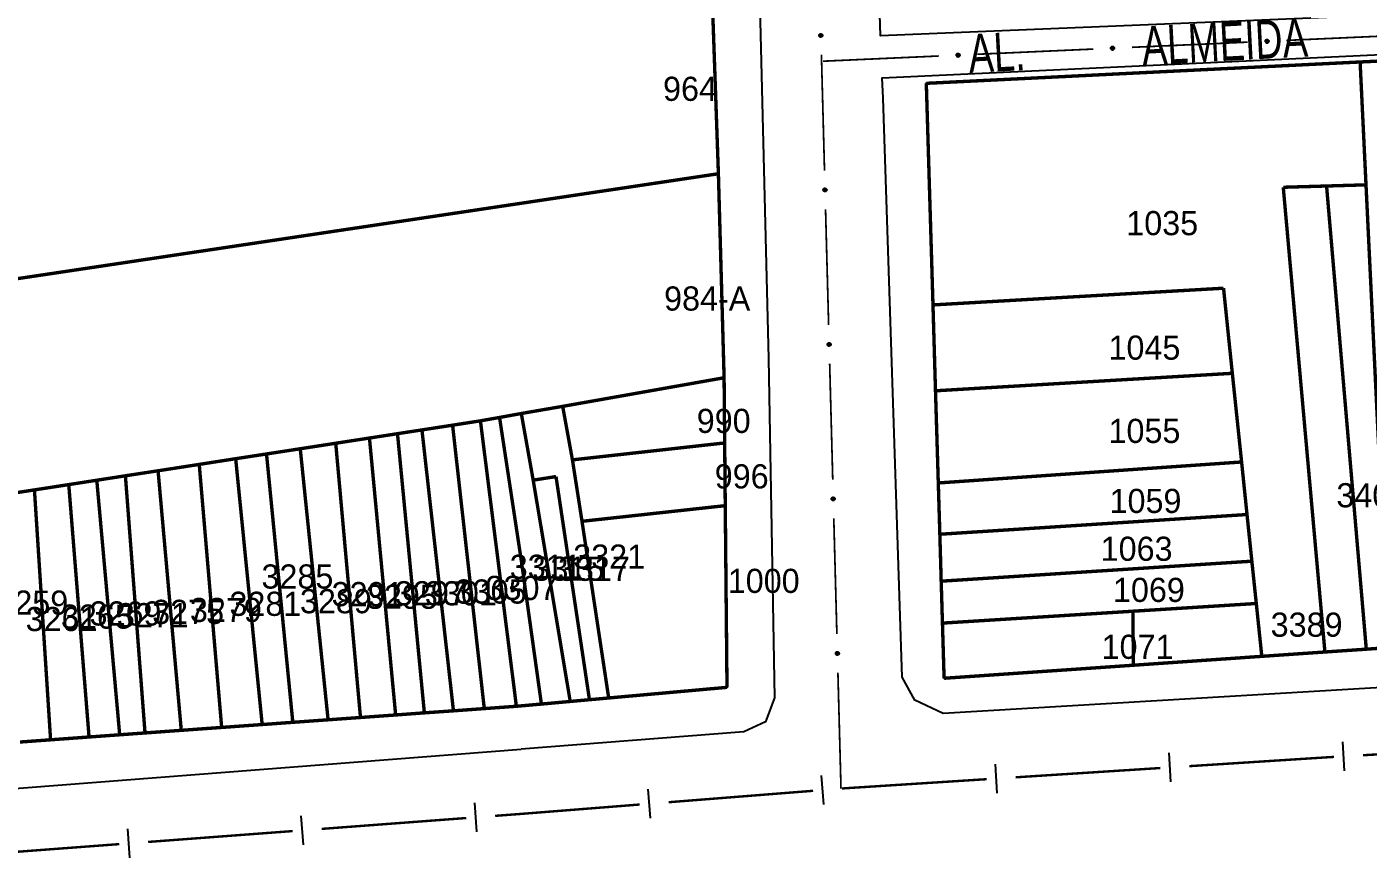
# Model space of a CAD drawing. Extents: x 202481 to 204056, y 4838981 to 4840330.
# Drawn here: x 203426.5 to 203565.2, y 4839024.7 to 4839111.2 of the extents above; entities that cross this region are included whole.
import ezdxf
from ezdxf.enums import TextEntityAlignment as Align

# ---------------------------------------------------------------- set-up
doc = ezdxf.new("R2010")
doc.units = 0
doc.header["$LTSCALE"] = 1.5
doc.header["$MEASUREMENT"] = 0
for name, color, linetype in [('CD_MALHA_LOTES', 7, 'CONTINUOUS'), ('LM-LIM-SETORES-BAIRROS', 250, 'CONTINUOUS'), ('RU-QUADRA', 210, 'CONTINUOUS'), ('SV-EIXO-RUA-PAV', 20, 'CONTINUOUS'), ('SV-RUA-PAVIM', 7, 'CONTINUOUS'), ('SV-TXT-RUA-N-PAV', 7, 'CONTINUOUS'), ('Th_NmrPort', 1, 'CONTINUOUS')]:
    doc.layers.add(name, color=color, linetype=linetype)
doc.styles.add('ARIAL', font='ARIAL.SHX')

msp = doc.modelspace()

# ---------------------------------------------------------------- linework, layer by layer
at = {"layer": 'CD_MALHA_LOTES', "linetype": 'Continuous', "const_width": 0.35, "flags": 128}
for points in [[(203497.2, 4839119.12), (203498.01, 4839096)], [(203564.4, 4839107.57), (203568.4, 4839107.76)], [(203519.52, 4839105.36), (203564.4, 4839107.57)], [(203565.01, 4839094.85), (203564.4, 4839107.57)], [(203520.21, 4839082.42), (203519.52, 4839105.36)], [(203420.09, 4839084.33), (203498.01, 4839096)], [(203498.01, 4839096), (203498.6, 4839074.88)], [(203556.45, 4839094.6), (203560.93, 4839094.73)], [(203560.76, 4839046.49), (203556.45, 4839094.6)], [(203560.93, 4839094.73), (203565.01, 4839094.85)], [(203565.04, 4839046.78), (203560.93, 4839094.73)], [(203567.32, 4839046.94), (203565.01, 4839094.85)], [(203520.21, 4839082.42), (203550.27, 4839084.15)], [(203550.27, 4839084.15), (203551.18, 4839075.34)], [(203520.47, 4839073.53), (203520.21, 4839082.42)], [(203481.9, 4839071.92), (203498.6, 4839074.88)], [(203498.6, 4839074.88), (203498.66, 4839068.13)], [(203520.47, 4839073.53), (203551.18, 4839075.34)], [(203551.18, 4839075.34), (203552.14, 4839066.16)], [(203520.76, 4839063.99), (203520.47, 4839073.53)], [(203477.62, 4839071.18), (203481.9, 4839071.92)], [(203482.91, 4839066.38), (203481.9, 4839071.92)], [(203470.51, 4839069.97), (203473.39, 4839070.42)], [(203473.39, 4839070.42), (203475.37, 4839070.77)], [(203477.11, 4839040.87), (203473.39, 4839070.42)], [(203475.37, 4839070.77), (203477.62, 4839071.18)], [(203477.64, 4839055.82), (203475.37, 4839070.77)], [(203478.85, 4839064.28), (203477.62, 4839071.18)], [(203461.91, 4839068.64), (203464.81, 4839069.09)], [(203464.81, 4839069.09), (203467.34, 4839069.48)], [(203467.59, 4839040.19), (203464.81, 4839069.09)], [(203467.34, 4839069.48), (203470.51, 4839069.97)], [(203470.6, 4839040.4), (203467.34, 4839069.48)], [(203473.79, 4839040.63), (203470.51, 4839069.97)], [(203451.26, 4839066.99), (203454.75, 4839067.53)], [(203454.75, 4839067.53), (203458.42, 4839068.1)], [(203457.63, 4839039.47), (203454.75, 4839067.53)], [(203458.42, 4839068.1), (203461.91, 4839068.64)], [(203460.98, 4839039.71), (203458.42, 4839068.1)], [(203464.62, 4839039.97), (203461.91, 4839068.64)], [(203482.91, 4839066.38), (203498.66, 4839068.13)], [(203498.66, 4839068.13), (203498.72, 4839061.64)], [(203444.3, 4839065.91), (203448.07, 4839066.5)], [(203448.07, 4839066.5), (203451.26, 4839066.99)], [(203450.81, 4839038.98), (203448.07, 4839066.5)], [(203453.98, 4839039.21), (203451.26, 4839066.99)], [(203483.9, 4839060.02), (203482.91, 4839066.38)], [(203520.76, 4839063.99), (203552.14, 4839066.16)], [(203552.14, 4839066.16), (203552.7, 4839060.72)], [(203433.7, 4839064.27), (203436.66, 4839064.73)], [(203436.66, 4839064.73), (203440.04, 4839065.25)], [(203438.69, 4839038.11), (203436.66, 4839064.73)], [(203440.04, 4839065.25), (203444.3, 4839065.91)], [(203442.44, 4839038.38), (203440.04, 4839065.25)], [(203446.62, 4839038.68), (203444.3, 4839065.91)], [(203427.25, 4839063.27), (203430.8, 4839063.82)], [(203430.8, 4839063.82), (203433.7, 4839064.27)], [(203432.9, 4839037.69), (203430.8, 4839063.82)], [(203436.07, 4839037.92), (203433.7, 4839064.27)], [(203478.85, 4839064.28), (203481.21, 4839064.65)], [(203482.68, 4839041.37), (203478.85, 4839064.28)], [(203481.21, 4839064.65), (203484.67, 4839041.55)], [(203520.92, 4839058.68), (203520.76, 4839063.99)], [(203423.75, 4839062.73), (203427.25, 4839063.27)], [(203428.92, 4839037.4), (203427.25, 4839063.27)], [(203483.9, 4839060.02), (203498.72, 4839061.64)], [(203498.72, 4839061.64), (203498.9, 4839042.83)], [(203520.92, 4839058.68), (203552.7, 4839060.72)], [(203552.7, 4839060.72), (203553.2, 4839055.89)], [(203486.66, 4839041.73), (203483.9, 4839060.02)], [(203521.06, 4839053.82), (203520.92, 4839058.68)], [(203479.7, 4839041.1), (203477.64, 4839055.82)], [(203521.06, 4839053.82), (203553.2, 4839055.89)], [(203553.2, 4839055.89), (203553.66, 4839051.51)], [(203521.19, 4839049.48), (203521.06, 4839053.82)], [(203540.89, 4839050.71), (203553.66, 4839051.51)], [(203553.66, 4839051.51), (203554.23, 4839046.04)], [(203521.19, 4839049.48), (203540.89, 4839050.71)], [(203521.36, 4839043.77), (203521.19, 4839049.48)], [(203540.95, 4839045.12), (203540.89, 4839050.71)], [(203565.04, 4839046.78), (203560.76, 4839046.49)], [(203567.32, 4839046.94), (203565.04, 4839046.78)], [(203554.23, 4839046.04), (203540.95, 4839045.12)], [(203560.76, 4839046.49), (203554.23, 4839046.04)], [(203540.95, 4839045.12), (203521.36, 4839043.77)], [(203498.9, 4839042.83), (203486.66, 4839041.73)], [(203482.68, 4839041.37), (203479.7, 4839041.1)], [(203484.67, 4839041.55), (203482.68, 4839041.37)], [(203486.66, 4839041.73), (203484.67, 4839041.55)], [(203464.62, 4839039.97), (203460.98, 4839039.71)], [(203467.59, 4839040.19), (203464.62, 4839039.97)], [(203470.6, 4839040.4), (203467.59, 4839040.19)], [(203473.79, 4839040.63), (203470.6, 4839040.4)], [(203477.11, 4839040.87), (203473.79, 4839040.63)], [(203479.7, 4839041.1), (203477.11, 4839040.87)], [(203442.44, 4839038.38), (203438.69, 4839038.11)], [(203446.62, 4839038.68), (203442.44, 4839038.38)], [(203450.81, 4839038.98), (203446.62, 4839038.68)], [(203453.98, 4839039.21), (203450.81, 4839038.98)], [(203457.63, 4839039.47), (203453.98, 4839039.21)], [(203460.98, 4839039.71), (203457.63, 4839039.47)], [(203428.92, 4839037.4), (203425.76, 4839037.17)], [(203432.9, 4839037.69), (203428.92, 4839037.4)], [(203436.07, 4839037.92), (203432.9, 4839037.69)], [(203438.69, 4839038.11), (203436.07, 4839037.92)]]:
    msp.add_lwpolyline(points, dxfattribs=at)
at = {"layer": 'LM-LIM-SETORES-BAIRROS'}
for points in [[(203562.780273, 4839034.189113), (203562.607388, 4839037.184128)], [(203544.82645, 4839033.046031), (203544.634016, 4839036.039852)], [(203526.863519, 4839031.891424), (203526.671085, 4839034.885246)], [(203508.925182, 4839030.704698), (203508.688396, 4839033.695339)], [(203490.981336, 4839029.283987), (203490.744551, 4839032.274628)], [(203473.030188, 4839027.881266), (203472.805161, 4839030.872815)], [(203455.080897, 4839026.531104), (203454.85587, 4839029.522653)], [(203437.131605, 4839025.180943), (203436.906578, 4839028.172491)]]:
    msp.add_lwpolyline(points, dxfattribs=at)
at = {"layer": 'LM-LIM-SETORES-BAIRROS', "const_width": 0.25}
for points in [[(203561.02, 4839035.59), (203561.695492, 4839035.628992)], [(203564.690507, 4839035.801877), (203578.66724, 4839036.608671)], [(203528.763183, 4839033.516625), (203543.732292, 4839034.478797)], [(203546.726114, 4839034.671231), (203560.697283, 4839035.569258)], [(203560.697283, 4839035.569258), (203561.02, 4839035.59)], [(203511.08, 4839032.38), (203525.769361, 4839033.32419)], [(203492.856704, 4839030.937164), (203507.809909, 4839032.12109)], [(203510.80055, 4839032.357876), (203511.08, 4839032.38)], [(203477.61, 4839029.73), (203489.866064, 4839030.700379)], [(203456.962749, 4839028.176897), (203471.920492, 4839029.302031)], [(203474.912041, 4839029.527058), (203476.906406, 4839029.677076)], [(203476.906406, 4839029.677076), (203477.61, 4839029.73)], [(203439.013458, 4839026.826735), (203453.971201, 4839027.95187)], [(203421.064166, 4839025.476573), (203436.021909, 4839026.601708)]]:
    msp.add_lwpolyline(points, dxfattribs=at)
at = {"layer": 'RU-QUADRA', "linetype": 'Continuous', "const_width": 0.18, "flags": 128}
for points in [[(203425.76, 4839037.17), (203428.92, 4839037.4), (203432.9, 4839037.69), (203436.07, 4839037.92), (203438.69, 4839038.11), (203442.44, 4839038.38), (203446.62, 4839038.68), (203450.81, 4839038.98), (203453.98, 4839039.21), (203457.63, 4839039.47), (203460.98, 4839039.71), (203464.62, 4839039.97), (203467.59, 4839040.19), (203470.6, 4839040.4), (203473.79, 4839040.63), (203477.11, 4839040.87), (203479.7, 4839041.1), (203482.68, 4839041.37), (203484.67, 4839041.55), (203486.66, 4839041.73), (203498.9, 4839042.83), (203498.72, 4839061.64), (203498.66, 4839068.13), (203498.6, 4839074.88), (203498.01, 4839096), (203497.2, 4839119.12)], [(203571.18, 4839107.9), (203564.4, 4839107.57), (203519.52, 4839105.36), (203520.21, 4839082.42), (203520.47, 4839073.53), (203520.76, 4839063.99), (203520.92, 4839058.68), (203521.06, 4839053.82), (203521.19, 4839049.48), (203521.36, 4839043.77), (203540.95, 4839045.12), (203554.23, 4839046.04), (203565.04, 4839046.78), (203572.56, 4839047.3)]]:
    msp.add_lwpolyline(points, dxfattribs=at)
at = {"layer": 'SV-EIXO-RUA-PAV'}
for points in [[(203508.508871, 4839110.175086), (203508.472905, 4839110.208229), (203508.448771, 4839110.244068), (203508.437246, 4839110.279754), (203508.435283, 4839110.313943), (203508.437216, 4839110.349147), (203508.446995, 4839110.384211), (203508.466468, 4839110.420723), (203508.499462, 4839110.457035), (203508.537801, 4839110.479345), (203508.572182, 4839110.492516), (203508.607715, 4839110.496615), (203508.641883, 4839110.494165), (203508.677968, 4839110.482802), (203508.714777, 4839110.462707), (203508.750488, 4839110.428646), (203508.773907, 4839110.393348), (203508.784149, 4839110.358539), (203508.788043, 4839110.32279), (203508.78564, 4839110.286873), (203508.775842, 4839110.25251), (203508.755542, 4839110.215485), (203508.721457, 4839110.180684), (203508.686518, 4839110.156925), (203508.651862, 4839110.146197), (203508.61658, 4839110.143155), (203508.581248, 4839110.144664), (203508.545592, 4839110.153027), (203508.508871, 4839110.175086)], [(203554.62517, 4839109.818069), (203554.657652, 4839109.854634), (203554.693045, 4839109.879417), (203554.728515, 4839109.891591), (203554.762663, 4839109.894177), (203554.797896, 4839109.892887), (203554.833132, 4839109.883749), (203554.869993, 4839109.864944), (203554.906901, 4839109.832618), (203554.929907, 4839109.794692), (203554.943703, 4839109.760557), (203554.948448, 4839109.725105), (203554.946622, 4839109.690898), (203554.93592, 4839109.654611), (203554.916498, 4839109.617442), (203554.883095, 4839109.581116), (203554.84823, 4839109.557057), (203554.813613, 4839109.546183), (203554.777941, 4839109.541637), (203554.741986, 4839109.543385), (203554.70745, 4839109.552554), (203554.670062, 4839109.572176), (203554.634645, 4839109.60562), (203554.610252, 4839109.64012), (203554.598894, 4839109.674575), (203554.59521, 4839109.709795), (203554.596074, 4839109.74515), (203554.603785, 4839109.780952), (203554.62517, 4839109.818069)], [(203522.657416, 4839108.381862), (203522.689898, 4839108.418426), (203522.725291, 4839108.44321), (203522.76076, 4839108.455384), (203522.794909, 4839108.457969), (203522.830142, 4839108.456679), (203522.865378, 4839108.447542), (203522.902239, 4839108.428737), (203522.939147, 4839108.396411), (203522.962152, 4839108.358485), (203522.975948, 4839108.32435), (203522.980694, 4839108.288897), (203522.978868, 4839108.254691), (203522.968166, 4839108.218404), (203522.948744, 4839108.181235), (203522.915341, 4839108.144909), (203522.880476, 4839108.12085), (203522.845859, 4839108.109975), (203522.810187, 4839108.10543), (203522.774232, 4839108.107178), (203522.739696, 4839108.116347), (203522.702307, 4839108.135969), (203522.666891, 4839108.169413), (203522.642498, 4839108.203913), (203522.63114, 4839108.238368), (203522.627455, 4839108.273588), (203522.62832, 4839108.308942), (203522.63603, 4839108.344744), (203522.657416, 4839108.381862)], [(203538.641293, 4839109.099965), (203538.673775, 4839109.13653), (203538.709168, 4839109.161314), (203538.744638, 4839109.173488), (203538.778786, 4839109.176073), (203538.814019, 4839109.174783), (203538.849255, 4839109.165645), (203538.886116, 4839109.146841), (203538.923024, 4839109.114515), (203538.946029, 4839109.076589), (203538.959825, 4839109.042454), (203538.964571, 4839109.007001), (203538.962745, 4839108.972794), (203538.952043, 4839108.936508), (203538.932621, 4839108.899338), (203538.899218, 4839108.863013), (203538.864353, 4839108.838954), (203538.829736, 4839108.828079), (203538.794064, 4839108.823533), (203538.758109, 4839108.825281), (203538.723573, 4839108.834451), (203538.686185, 4839108.854072), (203538.650768, 4839108.887517), (203538.626375, 4839108.922016), (203538.615017, 4839108.956471), (203538.611333, 4839108.991692), (203538.612197, 4839109.027046), (203538.619908, 4839109.062848), (203538.641293, 4839109.099965)], [(203508.935374, 4839094.180771), (203508.899408, 4839094.213914), (203508.875274, 4839094.249754), (203508.863748, 4839094.285439), (203508.861786, 4839094.319629), (203508.863718, 4839094.354833), (203508.873497, 4839094.389896), (203508.892971, 4839094.426408), (203508.925965, 4839094.462721), (203508.964304, 4839094.48503), (203508.998685, 4839094.498202), (203509.034218, 4839094.5023), (203509.068386, 4839094.49985), (203509.104471, 4839094.488488), (203509.14128, 4839094.468392), (203509.176991, 4839094.434332), (203509.20041, 4839094.399034), (203509.210651, 4839094.364224), (203509.214546, 4839094.328475), (203509.212142, 4839094.292559), (203509.202345, 4839094.258195), (203509.182045, 4839094.221171), (203509.14796, 4839094.18637), (203509.113021, 4839094.16261), (203509.078365, 4839094.151882), (203509.043083, 4839094.148841), (203509.00775, 4839094.15035), (203508.972095, 4839094.158712), (203508.935374, 4839094.180771)], [(203509.361877, 4839078.186457), (203509.32591, 4839078.2196), (203509.301776, 4839078.255439), (203509.290251, 4839078.291125), (203509.288289, 4839078.325314), (203509.290221, 4839078.360518), (203509.3, 4839078.395582), (203509.319474, 4839078.432094), (203509.352467, 4839078.468406), (203509.390806, 4839078.490716), (203509.425188, 4839078.503887), (203509.460721, 4839078.507986), (203509.494888, 4839078.505536), (203509.530974, 4839078.494174), (203509.567783, 4839078.474078), (203509.603493, 4839078.440017), (203509.626913, 4839078.404719), (203509.637154, 4839078.36991), (203509.641049, 4839078.334161), (203509.638645, 4839078.298244), (203509.628848, 4839078.263881), (203509.608547, 4839078.226856), (203509.574463, 4839078.192055), (203509.539524, 4839078.168296), (203509.504867, 4839078.157568), (203509.469586, 4839078.154526), (203509.434253, 4839078.156035), (203509.398598, 4839078.164398), (203509.361877, 4839078.186457)], [(203509.788379, 4839062.192142), (203509.752413, 4839062.225285), (203509.728279, 4839062.261125), (203509.716754, 4839062.29681), (203509.714792, 4839062.331), (203509.716724, 4839062.366204), (203509.726503, 4839062.401267), (203509.745976, 4839062.437779), (203509.77897, 4839062.474092), (203509.817309, 4839062.496401), (203509.85169, 4839062.509573), (203509.887224, 4839062.513671), (203509.921391, 4839062.511221), (203509.957477, 4839062.499859), (203509.994286, 4839062.479763), (203510.029996, 4839062.445703), (203510.053415, 4839062.410405), (203510.063657, 4839062.375595), (203510.067551, 4839062.339846), (203510.065148, 4839062.30393), (203510.05535, 4839062.269566), (203510.03505, 4839062.232542), (203510.000966, 4839062.197741), (203509.966027, 4839062.173981), (203509.93137, 4839062.163254), (203509.896089, 4839062.160212), (203509.860756, 4839062.161721), (203509.8251, 4839062.170083), (203509.788379, 4839062.192142)], [(203510.214882, 4839046.197828), (203510.178916, 4839046.230971), (203510.154782, 4839046.26681), (203510.143257, 4839046.302496), (203510.141295, 4839046.336685), (203510.143227, 4839046.371889), (203510.153006, 4839046.406953), (203510.172479, 4839046.443465), (203510.205473, 4839046.479777), (203510.243812, 4839046.502087), (203510.278193, 4839046.515258), (203510.313726, 4839046.519357), (203510.347894, 4839046.516907), (203510.38398, 4839046.505545), (203510.420788, 4839046.485449), (203510.456499, 4839046.451388), (203510.479918, 4839046.41609), (203510.49016, 4839046.381281), (203510.494054, 4839046.345532), (203510.491651, 4839046.309615), (203510.481853, 4839046.275252), (203510.461553, 4839046.238227), (203510.427468, 4839046.203426), (203510.392529, 4839046.179667), (203510.357873, 4839046.168939), (203510.322592, 4839046.165898), (203510.287259, 4839046.167406), (203510.251603, 4839046.175769), (203510.214882, 4839046.197828)]]:
    msp.add_lwpolyline(points, close=True, dxfattribs=at)
for points in [[(203508.448771, 4839110.244068), (203508.437216, 4839110.349147)], [(203508.459059, 4839110.2286), (203508.443327, 4839110.357856)], [(203508.472905, 4839110.208229), (203508.446995, 4839110.384211)], [(203508.490014, 4839110.193935), (203508.45735, 4839110.395085)], [(203508.508871, 4839110.175086), (203508.466468, 4839110.420723)], [(203508.529007, 4839110.164945), (203508.48494, 4839110.435406)], [(203508.545592, 4839110.153027), (203508.499462, 4839110.457035)], [(203508.563435, 4839110.153578), (203508.518313, 4839110.463596)], [(203508.581248, 4839110.144664), (203508.537801, 4839110.479345)], [(203508.597718, 4839110.147667), (203508.553341, 4839110.48091)], [(203508.61658, 4839110.143155), (203508.572182, 4839110.492516)], [(203508.634583, 4839110.147285), (203508.592608, 4839110.492877)], [(203508.651862, 4839110.146197), (203508.607715, 4839110.496615)], [(203508.669866, 4839110.155051), (203508.625381, 4839110.492386)], [(203508.686518, 4839110.156925), (203508.641883, 4839110.494165)], [(203508.704931, 4839110.171001), (203508.6611, 4839110.483784)], [(203508.721457, 4839110.180684), (203508.677968, 4839110.482802)], [(203508.736868, 4839110.201882), (203508.696966, 4839110.469725)], [(203508.755542, 4839110.215485), (203508.714777, 4839110.462707)], [(203508.763167, 4839110.239439), (203508.733303, 4839110.437934)], [(203508.775842, 4839110.25251), (203508.750488, 4839110.428646)], [(203508.77999, 4839110.274013), (203508.762858, 4839110.404597)], [(203508.78564, 4839110.286873), (203508.773907, 4839110.393348)], [(203554.59521, 4839109.709795), (203554.943703, 4839109.760557)], [(203554.596074, 4839109.74515), (203554.929907, 4839109.794692)], [(203554.598894, 4839109.674575), (203554.948448, 4839109.725105)], [(203554.599376, 4839109.728737), (203554.931755, 4839109.779183)], [(203554.599667, 4839109.691871), (203554.944436, 4839109.740142)], [(203554.603785, 4839109.780952), (203554.906901, 4839109.832618)], [(203554.604661, 4839109.763122), (203554.913805, 4839109.81389)], [(203554.608075, 4839109.656735), (203554.944543, 4839109.707365)], [(203554.610252, 4839109.64012), (203554.946622, 4839109.690898)], [(203554.615398, 4839109.797752), (203554.885011, 4839109.846744)], [(203554.624661, 4839109.621967), (203554.936593, 4839109.671494)], [(203554.62517, 4839109.818069), (203554.869993, 4839109.864944)], [(203554.634645, 4839109.60562), (203554.93592, 4839109.654611)], [(203554.643673, 4839109.837267), (203554.844194, 4839109.873594)], [(203554.656121, 4839109.590599), (203554.923191, 4839109.635379)], [(203554.657652, 4839109.854634), (203554.833132, 4839109.883749)], [(203554.670062, 4839109.572176), (203554.916498, 4839109.617442)], [(203554.677767, 4839109.868849), (203554.806715, 4839109.886935)], [(203554.693045, 4839109.879417), (203554.797896, 4839109.892887)], [(203554.69415, 4839109.564989), (203554.892067, 4839109.598467)], [(203554.70745, 4839109.552554), (203554.883095, 4839109.581116)], [(203554.729025, 4839109.548799), (203554.859275, 4839109.56831)], [(203554.741986, 4839109.543385), (203554.84823, 4839109.557057)], [(203522.627455, 4839108.273588), (203522.975948, 4839108.32435)], [(203522.62832, 4839108.308942), (203522.962152, 4839108.358485)], [(203522.63114, 4839108.238368), (203522.980694, 4839108.288897)], [(203522.631622, 4839108.29253), (203522.964001, 4839108.342976)], [(203522.631912, 4839108.255663), (203522.976682, 4839108.303934)], [(203522.63603, 4839108.344744), (203522.939147, 4839108.396411)], [(203522.636907, 4839108.326914), (203522.946051, 4839108.377683)], [(203522.64032, 4839108.220528), (203522.976789, 4839108.271158)], [(203522.642498, 4839108.203913), (203522.978868, 4839108.254691)], [(203522.647644, 4839108.361544), (203522.917257, 4839108.410536)], [(203522.656907, 4839108.18576), (203522.968839, 4839108.235287)], [(203522.657416, 4839108.381862), (203522.902239, 4839108.428737)], [(203522.666891, 4839108.169413), (203522.968166, 4839108.218404)], [(203522.675918, 4839108.40106), (203522.876439, 4839108.437387)], [(203522.688366, 4839108.154391), (203522.955437, 4839108.199172)], [(203522.689898, 4839108.418426), (203522.865378, 4839108.447542)], [(203522.702307, 4839108.135969), (203522.948744, 4839108.181235)], [(203522.710013, 4839108.432641), (203522.838961, 4839108.450728)], [(203522.725291, 4839108.44321), (203522.830142, 4839108.456679)], [(203522.726396, 4839108.128782), (203522.924313, 4839108.16226)], [(203522.739696, 4839108.116347), (203522.915341, 4839108.144909)], [(203522.761271, 4839108.112592), (203522.891521, 4839108.132103)], [(203522.774232, 4839108.107178), (203522.880476, 4839108.12085)], [(203538.611333, 4839108.991692), (203538.959825, 4839109.042454)], [(203538.612197, 4839109.027046), (203538.946029, 4839109.076589)], [(203538.615017, 4839108.956471), (203538.964571, 4839109.007001)], [(203538.615499, 4839109.010633), (203538.947878, 4839109.061079)], [(203538.615789, 4839108.973767), (203538.960559, 4839109.022038)], [(203538.619908, 4839109.062848), (203538.923024, 4839109.114515)], [(203538.620784, 4839109.045018), (203538.929928, 4839109.095786)], [(203538.624197, 4839108.938631), (203538.960666, 4839108.989261)], [(203538.626375, 4839108.922016), (203538.962745, 4839108.972794)], [(203538.631521, 4839109.079648), (203538.901134, 4839109.12864)], [(203538.640784, 4839108.903863), (203538.952716, 4839108.953391)], [(203538.641293, 4839109.099965), (203538.886116, 4839109.146841)], [(203538.650768, 4839108.887517), (203538.952043, 4839108.936508)], [(203538.659795, 4839109.119163), (203538.860316, 4839109.15549)], [(203538.672243, 4839108.872495), (203538.939314, 4839108.917275)], [(203538.673775, 4839109.13653), (203538.849255, 4839109.165645)], [(203538.686185, 4839108.854072), (203538.932621, 4839108.899338)], [(203538.69389, 4839109.150745), (203538.822838, 4839109.168831)], [(203538.709168, 4839109.161314), (203538.814019, 4839109.174783)], [(203538.710273, 4839108.846886), (203538.90819, 4839108.880364)], [(203538.723573, 4839108.834451), (203538.899218, 4839108.863013)], [(203538.745148, 4839108.830696), (203538.875398, 4839108.850206)], [(203538.758109, 4839108.825281), (203538.864353, 4839108.838954)], [(203508.875274, 4839094.249754), (203508.863718, 4839094.354833)], [(203508.885562, 4839094.234285), (203508.86983, 4839094.363541)], [(203508.899408, 4839094.213914), (203508.873497, 4839094.389896)], [(203508.916516, 4839094.19962), (203508.883852, 4839094.40077)], [(203508.935374, 4839094.180771), (203508.892971, 4839094.426408)], [(203508.95551, 4839094.17063), (203508.911442, 4839094.441091)], [(203508.972095, 4839094.158712), (203508.925965, 4839094.462721)], [(203508.989938, 4839094.159263), (203508.944816, 4839094.469282)], [(203509.00775, 4839094.15035), (203508.964304, 4839094.48503)], [(203509.024221, 4839094.153352), (203508.979844, 4839094.486596)], [(203509.043083, 4839094.148841), (203508.998685, 4839094.498202)], [(203509.061086, 4839094.15297), (203509.01911, 4839094.498563)], [(203509.078365, 4839094.151882), (203509.034218, 4839094.5023)], [(203509.096369, 4839094.160736), (203509.051884, 4839094.498072)], [(203509.113021, 4839094.16261), (203509.068386, 4839094.49985)], [(203509.131434, 4839094.176686), (203509.087603, 4839094.489469)], [(203509.14796, 4839094.18637), (203509.104471, 4839094.488488)], [(203509.163371, 4839094.207568), (203509.123468, 4839094.47541)], [(203509.182045, 4839094.221171), (203509.14128, 4839094.468392)], [(203509.189669, 4839094.245124), (203509.159806, 4839094.443619)], [(203509.202345, 4839094.258195), (203509.176991, 4839094.434332)], [(203509.206493, 4839094.279698), (203509.18936, 4839094.410282)], [(203509.212142, 4839094.292559), (203509.20041, 4839094.399034)], [(203509.301776, 4839078.255439), (203509.290221, 4839078.360518)], [(203509.312065, 4839078.239971), (203509.296333, 4839078.369227)], [(203509.32591, 4839078.2196), (203509.3, 4839078.395582)], [(203509.343019, 4839078.205306), (203509.310355, 4839078.406456)], [(203509.361877, 4839078.186457), (203509.319474, 4839078.432094)], [(203509.382012, 4839078.176316), (203509.337945, 4839078.446777)], [(203509.398598, 4839078.164398), (203509.352467, 4839078.468406)], [(203509.416441, 4839078.164949), (203509.371319, 4839078.474967)], [(203509.434253, 4839078.156035), (203509.390806, 4839078.490716)], [(203509.450723, 4839078.159038), (203509.406347, 4839078.492281)], [(203509.469586, 4839078.154526), (203509.425188, 4839078.503887)], [(203509.487589, 4839078.158656), (203509.445613, 4839078.504248)], [(203509.504867, 4839078.157568), (203509.460721, 4839078.507986)], [(203509.522872, 4839078.166422), (203509.478386, 4839078.503757)], [(203509.539524, 4839078.168296), (203509.494888, 4839078.505536)], [(203509.557937, 4839078.182372), (203509.514106, 4839078.495155)], [(203509.574463, 4839078.192055), (203509.530974, 4839078.494174)], [(203509.589874, 4839078.213254), (203509.549971, 4839078.481096)], [(203509.608547, 4839078.226856), (203509.567783, 4839078.474078)], [(203509.616172, 4839078.25081), (203509.586309, 4839078.449305)], [(203509.628848, 4839078.263881), (203509.603493, 4839078.440017)], [(203509.632995, 4839078.285384), (203509.615863, 4839078.415968)], [(203509.638645, 4839078.298244), (203509.626913, 4839078.404719)], [(203509.728279, 4839062.261125), (203509.716724, 4839062.366204)], [(203509.738567, 4839062.245656), (203509.722836, 4839062.374912)], [(203509.752413, 4839062.225285), (203509.726503, 4839062.401267)], [(203509.769522, 4839062.210991), (203509.736858, 4839062.412142)], [(203509.788379, 4839062.192142), (203509.745976, 4839062.437779)], [(203509.808515, 4839062.182001), (203509.764448, 4839062.452462)], [(203509.8251, 4839062.170083), (203509.77897, 4839062.474092)], [(203509.842943, 4839062.170634), (203509.797821, 4839062.480653)], [(203509.860756, 4839062.161721), (203509.817309, 4839062.496401)], [(203509.877226, 4839062.164723), (203509.83285, 4839062.497967)], [(203509.896089, 4839062.160212), (203509.85169, 4839062.509573)], [(203509.914092, 4839062.164341), (203509.872116, 4839062.509934)], [(203509.93137, 4839062.163254), (203509.887224, 4839062.513671)], [(203509.949375, 4839062.172107), (203509.904889, 4839062.509443)], [(203509.966027, 4839062.173981), (203509.921391, 4839062.511221)], [(203509.98444, 4839062.188057), (203509.940609, 4839062.50084)], [(203510.000966, 4839062.197741), (203509.957477, 4839062.499859)], [(203510.016376, 4839062.218939), (203509.976474, 4839062.486781)], [(203510.03505, 4839062.232542), (203509.994286, 4839062.479763)], [(203510.042675, 4839062.256496), (203510.012812, 4839062.45499)], [(203510.05535, 4839062.269566), (203510.029996, 4839062.445703)], [(203510.059498, 4839062.291069), (203510.042366, 4839062.421653)], [(203510.065148, 4839062.30393), (203510.053415, 4839062.410405)], [(203510.154782, 4839046.26681), (203510.143227, 4839046.371889)], [(203510.16507, 4839046.251342), (203510.149338, 4839046.380598)], [(203510.178916, 4839046.230971), (203510.153006, 4839046.406953)], [(203510.196025, 4839046.216677), (203510.163361, 4839046.417827)], [(203510.214882, 4839046.197828), (203510.172479, 4839046.443465)], [(203510.235018, 4839046.187687), (203510.190951, 4839046.458148)], [(203510.251603, 4839046.175769), (203510.205473, 4839046.479777)], [(203510.269446, 4839046.17632), (203510.224324, 4839046.486338)], [(203510.287259, 4839046.167406), (203510.243812, 4839046.502087)], [(203510.303729, 4839046.170409), (203510.259353, 4839046.503652)], [(203510.322592, 4839046.165898), (203510.278193, 4839046.515258)], [(203510.340594, 4839046.170027), (203510.298619, 4839046.515619)], [(203510.357873, 4839046.168939), (203510.313726, 4839046.519357)], [(203510.375877, 4839046.177793), (203510.331392, 4839046.515128)], [(203510.392529, 4839046.179667), (203510.347894, 4839046.516907)], [(203510.410942, 4839046.193743), (203510.367112, 4839046.506526)], [(203510.427468, 4839046.203426), (203510.38398, 4839046.505545)], [(203510.442879, 4839046.224625), (203510.402977, 4839046.492467)], [(203510.461553, 4839046.238227), (203510.420788, 4839046.485449)], [(203510.469178, 4839046.262181), (203510.439315, 4839046.460676)], [(203510.481853, 4839046.275252), (203510.456499, 4839046.451388)], [(203510.486001, 4839046.296755), (203510.468869, 4839046.427339)], [(203510.491651, 4839046.309615), (203510.479918, 4839046.41609)]]:
    msp.add_lwpolyline(points, dxfattribs=at)
at = {"layer": 'SV-EIXO-RUA-PAV', "const_width": 0.18}
for points in [[(203540.787754, 4839109.086207), (203552.775662, 4839109.624785)], [(203556.771631, 4839109.804311), (203568.759539, 4839110.342889)], [(203508.988272, 4839096.326624), (203508.668395, 4839108.32236)], [(203508.82, 4839107.65), (203520.807908, 4839108.188578)], [(203524.803877, 4839108.368104), (203536.791785, 4839108.906681)], [(203509.414775, 4839080.33231), (203509.094898, 4839092.328046)], [(203509.841278, 4839064.337995), (203509.521401, 4839076.333731)], [(203510.267781, 4839048.343681), (203509.947904, 4839060.339417)], [(203510.69, 4839032.51), (203510.374406, 4839044.345102)], [(203510.692645, 4839032.349331), (203510.69, 4839032.51)]]:
    msp.add_lwpolyline(points, dxfattribs=at)
at = {"layer": 'SV-RUA-PAVIM', "linetype": 'Continuous'}
for points in [[(203477.62, 4839198.11, 12.63), (203451.48, 4839196.74, 12.99), (203397.67, 4839194.1, 13.06), (203348.86, 4839191.69, 12.93), (203319.46, 4839190.33, 12.89), (203316.9, 4839188.46, 12.9), (203315.86, 4839186.14, 12.88), (203315.73, 4839181.19, 12.94), (203317.27, 4839092.07, 13.03), (203318.61, 4839028.33, 12.66), (203320.12, 4839025.49, 12.66), (203322.35, 4839024.73, 12.64), (203416.33, 4839031.66, 13.11), (203477.61, 4839036.42, 13.11)], [(203477.62, 4839198.11, 12.63), (203494.47, 4839199, 12.63), (203497.89, 4839198, 12.64), (203499.2, 4839196.27, 12.64), (203499.88, 4839193.14, 12.64), (203501.73, 4839135.52, 12.73), (203503.19, 4839076.87, 13.17), (203503.83, 4839041.73, 13.35), (203502.87, 4839039.25, 13.35), (203500.63, 4839038.21, 13.35), (203477.61, 4839036.42, 13.11)], [(203712.27, 4839052.8, 6.54), (203656.98, 4839048.95, 7.71), (203606.74, 4839045.19, 11.57), (203521.25, 4839040.13, 13.27), (203518.35, 4839041.51, 13.37), (203517.02, 4839043.89, 13.32), (203515.07, 4839103.81, 12.85), (203514.97, 4839105.93, 12.85), (203653.71, 4839112.42, 12.85), (203653.29, 4839115.99, 12.85), (203514.77, 4839110.29, 12.85), (203514.17, 4839130.31, 12.85)]]:
    msp.add_polyline3d(points, dxfattribs=at)

# ---------------------------------------------------------------- texts
at = {"layer": 'SV-TXT-RUA-N-PAV', "style": 'ARIAL', "width": 0.7}
for s, p in [('ALMEIDA', (203541.92, 4839107.24)), ('AL.', (203523.98, 4839106.43))]:
    msp.add_text(s, height=4, rotation=3, dxfattribs=at).set_placement(p)
at = {"layer": 'Th_NmrPort', "color": 1}
for s, p in [('964', (203492.284146, 4839104.793061)), ('1035', (203540.209083, 4839090.889023)), ('984-A', (203492.390228, 4839083.084211)), ('1045', (203538.369083, 4839077.999023)), ('990', (203495.770228, 4839070.414211)), ('1055', (203538.369083, 4839069.379023)), ('996', (203497.630228, 4839064.674211)), ('3403', (203561.946342, 4839062.716692)), ('1059', (203538.479083, 4839062.129023)), ('1063', (203537.559083, 4839057.179023)), ('3311', (203476.420618, 4839055.316369)), ('3321', (203482.993935, 4839056.365649)), ('3285', (203450.738652, 4839054.304566)), ('3315', (203478.776067, 4839055.120345)), ('3317', (203481.412754, 4839055.104992)), ('3297', (203464.545789, 4839052.570228)), ('3301', (203467.645789, 4839052.570228)), ('3305', (203470.735789, 4839052.750228)), ('3307', (203473.925789, 4839053.120228)), ('1000', (203498.980228, 4839053.854211)), ('1069', (203538.829083, 4839052.919023)), ('3259', (203423.309049, 4839051.603152)), ('3281', (203447.425789, 4839051.480228)), ('3289', (203454.715789, 4839051.750228)), ('3291', (203457.995789, 4839052.480228)), ('3295', (203461.545789, 4839052.210228)), ('3261', (203426.342075, 4839049.902929)), ('3265', (203429.989515, 4839050.156522)), ('3269', (203432.955789, 4839050.480228)), ('3271', (203435.775789, 4839050.300228)), ('3275', (203439.426939, 4839050.644146)), ('3279', (203443.335789, 4839050.840228)), ('3389', (203555.146522, 4839049.320485)), ('1071', (203537.652929, 4839047.027925))]:
    msp.add_text(s, height=2.5, dxfattribs=at).set_placement(p, align=Align.MIDDLE_LEFT)

doc.saveas('drawing.dxf')
